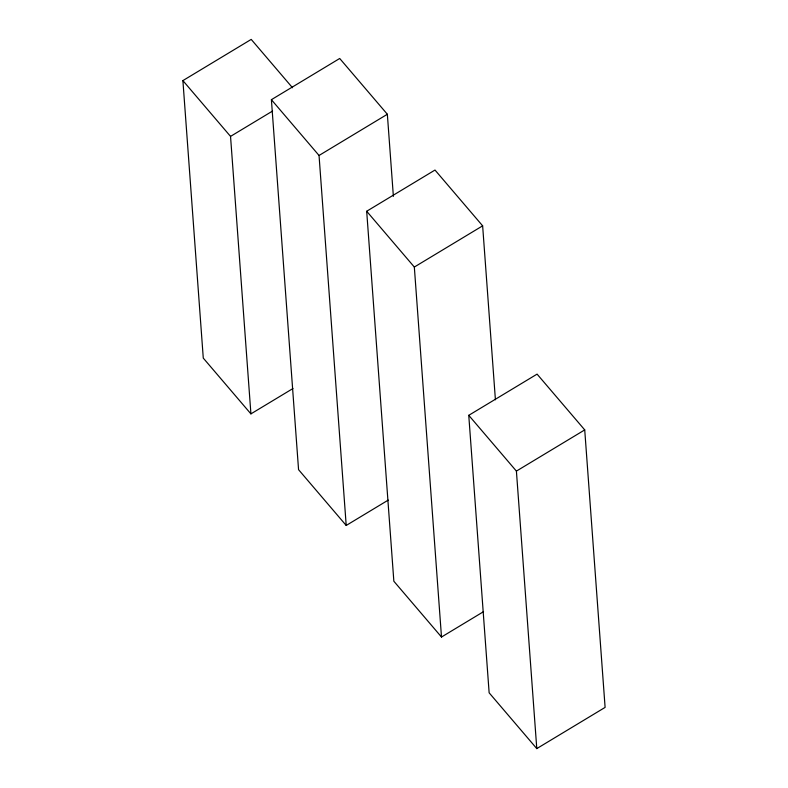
<?xml version="1.0" encoding="UTF-8"?>
<svg xmlns="http://www.w3.org/2000/svg" width="788" height="788" viewBox="0 0 788 788"><rect width="100%" height="100%" fill="white"/><g stroke="black" fill="none" stroke-linecap="round" stroke-linejoin="round"><path stroke-width="1.18" d="M292.959 388.523L250.919 413.877L203.274 358.097L182.895 80.603L251.214 39.4L292.506 87.744M388.248 500.094L346.208 525.458L298.563 469.668L271.397 99.682L339.707 58.479L387.351 114.26L393.379 196.35M250.919 413.877L230.539 136.393L272.579 111.039M346.208 525.458L319.041 155.472L387.351 114.26M483.536 611.665L441.497 637.029L393.852 581.239L366.686 211.253L434.996 170.05L482.64 225.841L495.416 399.802M441.497 637.029L414.33 267.043L482.64 225.841M468.761 415.325L537.081 374.123L584.726 429.903L605.105 707.397L536.786 748.6L489.141 692.81L468.761 415.325L516.406 471.106L536.786 748.6M516.406 471.106L584.726 429.903M271.397 99.682L319.041 155.472M366.686 211.253L414.33 267.043M182.895 80.603L230.539 136.393"/></g></svg>
